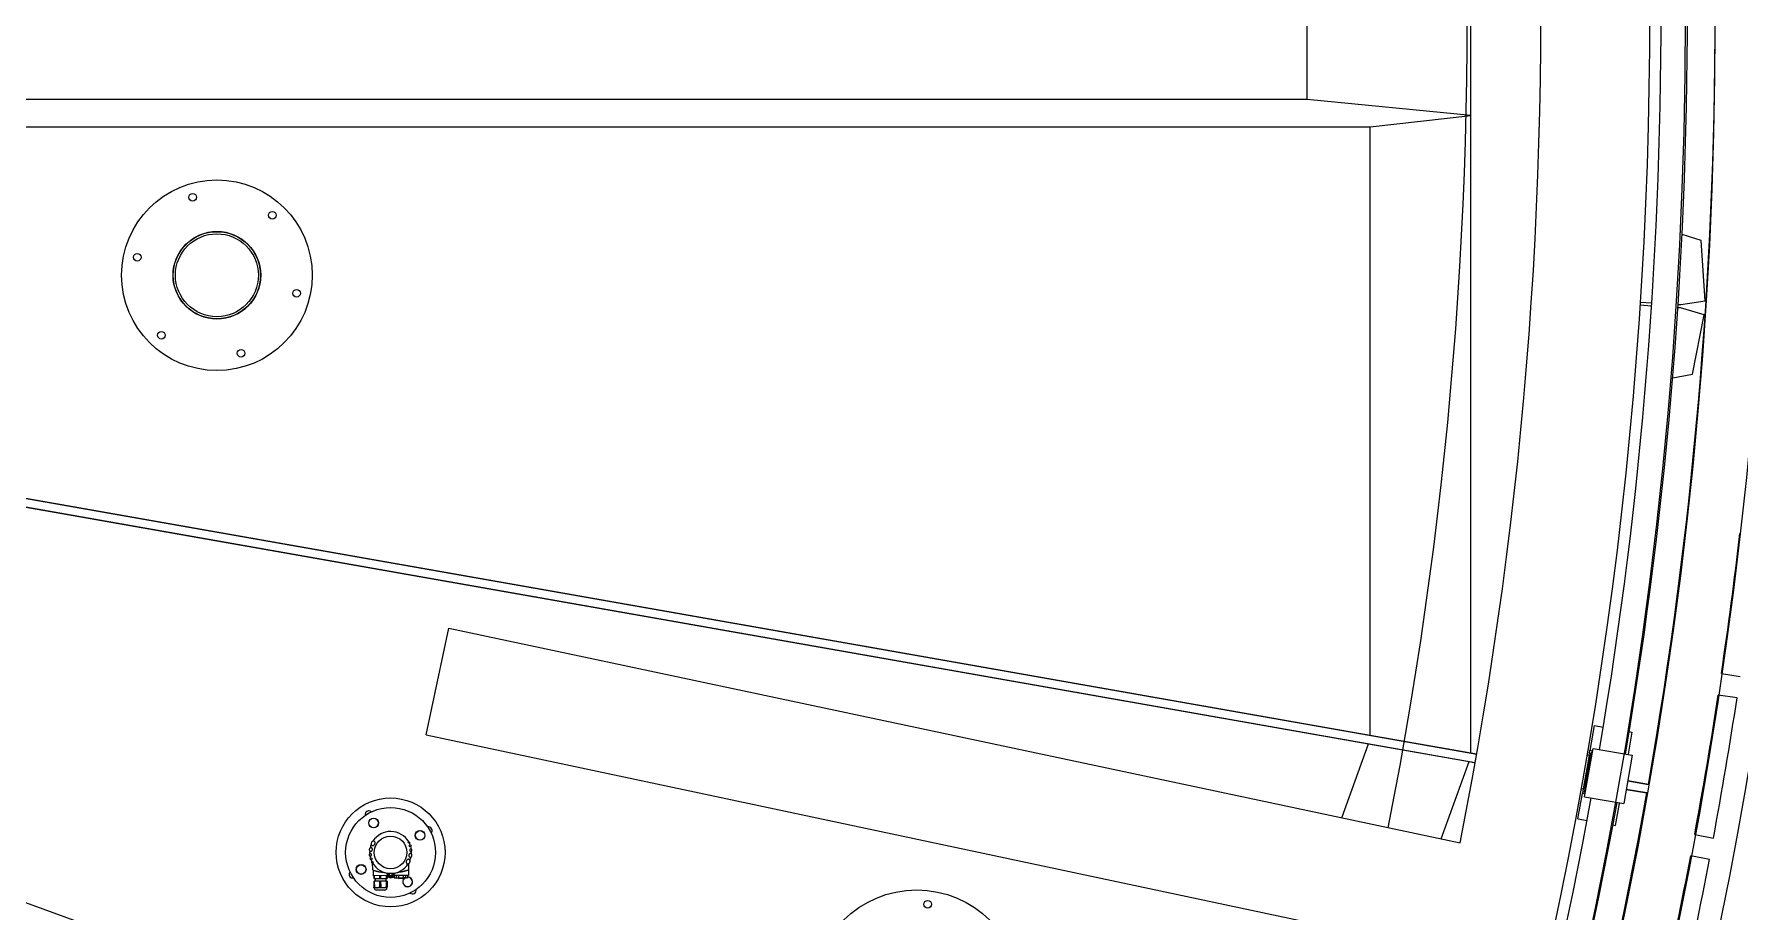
# Model space of a CAD drawing. Header units: millimetres. Extents: x 0 to 59400, y 0 to 42000.
# Drawn here: x 54648 to 57780, y 29665 to 31276 of the extents above; entities that cross this region are included whole.
import ezdxf

# ---------------------------------------------------------------- set-up
doc = ezdxf.new("R2010")
doc.units = ezdxf.units.MM
doc.header["$LTSCALE"] = 100
doc.layers.add('Sketch Geometry', color=7, linetype='Continuous', lineweight=18)
doc.layers.add('Visible', color=7, linetype='Continuous', lineweight=25)

msp = doc.modelspace()

# ---------------------------------------------------------------- linework, layer by layer
at = {"layer": 'Sketch Geometry'}
msp.add_circle((49584.05, 31306.07), 8095.14, dxfattribs=at)
at = {"layer": 'Visible', "color": 9, "true_color": 0xc0c0c0}
for p, q in [((57285.39, 31127.23), (57285.39, 31484.92)), ((56985.39, 31156.07), (56985.39, 31456.07)), ((57293.71, 29938.53), (50007.94, 31223.21)), ((50010.72, 31238.97), (57296.48, 29954.29)), ((56985.39, 31156.07), (50480.82, 31156.07)), ((57285.39, 31127.23), (56985.39, 31156.07)), ((57100.79, 29988.79), (50764.38, 31106.07)), ((50764.38, 31106.07), (57100.79, 31106.07)), ((57100.79, 31106.07), (57285.39, 31127.23)), ((57100.79, 29988.79), (57100.79, 31106.07)), ((57285.39, 29956.24), (57285.39, 31127.23)), ((50761.6, 31090.32), (57098.01, 29973.04)), ((56715.88, 28923.14), (50761.6, 31090.32)), ((57708.41, 30897.47), (57673.45, 30908.76)), ((57715.68, 30786.76), (57708.41, 30897.47)), ((57597.1, 30784.5), (57617.9, 30783.13)), ((57671.05, 30779.66), (57715.68, 30786.76)), ((57617.51, 30777.15), (57596.71, 30778.51)), ((57670.65, 30773.67), (57665.71, 30773.99)), ((57666.1, 30779.98), (57671.05, 30779.66)), ((57713.98, 30760.81), (57670.65, 30773.67)), ((57692.34, 30651.99), (57713.98, 30760.81)), ((57656.21, 30645.35), (57692.34, 30651.99)), ((57048.62, 29837.33), (57098.01, 29973.04)), ((57098.01, 29973.04), (57282.61, 29940.49)), ((57285.39, 29956.24), (57100.79, 29988.79)), ((57230.97, 29798.61), (57282.61, 29940.49)), ((57282.61, 29940.49), (57293.71, 29938.53)), ((57296.48, 29954.29), (57285.39, 29956.24)), ((57499.85, 29918.43), (57501.82, 29918.08)), ((57501.82, 29918.08), (57499.85, 29918.43)), ((57499.06, 29902.32), (57497.09, 29902.67)), ((57497.09, 29902.67), (57499.06, 29902.32)), ((57608.84, 29882.96), (57570.95, 29889.65)), ((57570.95, 29889.65), (57608.84, 29882.96)), ((57573.71, 29905.41), (57611.62, 29898.72)), ((57611.62, 29898.72), (57573.71, 29905.41))]:
    msp.add_line(p, q, dxfattribs=at)
at = {"layer": 'Visible'}
for p, q in [((55367.56, 29989.84), (55409.11, 30185.48)), ((55409.11, 30185.48), (57266.11, 29791.15)), ((57745.76, 30102.29), (57780.37, 30097.1)), ((57774.44, 30057.54), (57739.83, 30062.73)), ((57512.3, 30007), (57504.2, 29960.71)), ((57512.3, 30007), (57528.93, 30004.09)), ((55367.56, 29989.84), (57224.91, 29595.44)), ((57581.25, 29994.94), (57574.19, 29954.55)), ((57576.51, 29995.77), (57581.25, 29994.94)), ((57502.65, 29951.84), (57491.96, 29890.77)), ((57494.47, 29876.12), (57509.99, 29964.77)), ((57494.92, 29890.25), (57505.6, 29951.33)), ((57499.14, 29952.46), (57499.69, 29952.36)), ((57502.65, 29951.84), (57499.69, 29952.36)), ((57502.65, 29951.84), (57504.2, 29960.71)), ((57509.13, 29959.85), (57504.2, 29960.71)), ((57505.6, 29951.33), (57506.64, 29957.24)), ((57508.61, 29956.89), (57506.64, 29957.24)), ((57509.99, 29964.77), (57581.9, 29952.19)), ((57581.9, 29952.19), (57566.38, 29863.54)), ((57574.01, 29953.57), (57574.19, 29954.55)), ((57482.31, 29835.61), (57490.41, 29881.91)), ((57488.46, 29891.38), (57489.01, 29891.29)), ((57489.01, 29891.29), (57491.96, 29890.77)), ((57491.96, 29890.77), (57490.41, 29881.91)), ((57495.34, 29881.04), (57490.41, 29881.91)), ((57494.92, 29890.25), (57493.88, 29884.34)), ((57495.85, 29884), (57493.88, 29884.34)), ((57494.47, 29876.12), (57566.38, 29863.54)), ((57551.26, 29823.54), (57558.33, 29863.93)), ((57558.33, 29863.93), (57558.5, 29864.91)), ((57482.31, 29835.61), (57498.94, 29832.7)), ((57546.52, 29824.37), (57551.26, 29823.54)), ((57696.67, 29806.72), (57731.07, 29800.28)), ((55269.66, 29741.65), (55269.45, 29754.08)), ((55335.85, 29742.24), (55335.85, 29753.61)), ((57723.7, 29760.96), (57689.3, 29767.41)), ((55270.26, 29741.45), (55270.35, 29731.02)), ((55297.35, 29731.26), (55270.35, 29731.02)), ((55271.5, 29731.03), (55271.55, 29726.03)), ((55271.55, 29726.03), (55272.55, 29726.04)), ((55271.59, 29721.03), (55272.59, 29721.04)), ((55271.59, 29721.03), (55271.69, 29710.28)), ((55272.5, 29731.04), (55272.55, 29726.04)), ((55272.55, 29726.04), (55281.88, 29726.13)), ((55281.93, 29721.13), (55272.59, 29721.04)), ((55272.59, 29721.04), (55272.69, 29710.29)), ((55273.89, 29726.06), (55273.94, 29721.06)), ((55281.84, 29731.13), (55281.88, 29726.13)), ((55281.88, 29726.13), (55284.15, 29726.15)), ((55281.93, 29721.13), (55284.19, 29721.15)), ((55281.93, 29721.13), (55282.02, 29710.38)), ((55284.1, 29731.15), (55284.15, 29726.15)), ((55284.15, 29726.15), (55294.23, 29726.23)), ((55294.27, 29721.23), (55284.19, 29721.15)), ((55284.19, 29721.15), (55284.29, 29710.4)), ((55293.89, 29726.23), (55293.94, 29721.23)), ((55294.19, 29731.23), (55294.23, 29726.23)), ((55294.23, 29726.23), (55295.49, 29726.25)), ((55294.27, 29721.23), (55295.54, 29721.25)), ((55294.27, 29721.23), (55294.37, 29710.49)), ((55295.04, 29735.24), (55295.03, 29736.06)), ((55295.04, 29735.24), (55296.63, 29735.26)), ((55295.45, 29731.25), (55295.49, 29726.25)), ((55295.49, 29726.25), (55296.24, 29726.25)), ((55295.54, 29721.25), (55295.63, 29710.5)), ((55296.29, 29721.25), (55295.54, 29721.25)), ((55296.2, 29731.25), (55296.24, 29726.25)), ((55296.29, 29721.25), (55296.38, 29710.5)), ((55296.62, 29735.79), (55296.63, 29735.26)), ((55309, 29735.37), (55296.63, 29735.26)), ((55296.85, 29731.71), (55296.81, 29735.26)), ((55296.88, 29731.71), (55296.85, 29735.26)), ((55296.88, 29731.71), (55296.85, 29731.71)), ((55297.35, 29731.64), (55297.35, 29731.26)), ((55298.16, 29731.27), (55307.54, 29731.35)), ((55298.18, 29728.77), (55298.16, 29731.27)), ((55298.18, 29728.77), (55307.56, 29728.85)), ((55298.25, 29731.27), (55298.25, 29731.54)), ((55299.28, 29731.73), (55299.25, 29735.28)), ((55300.45, 29731.74), (55299.28, 29731.73)), ((55300.45, 29731.74), (55300.42, 29735.29)), ((55305.24, 29731.78), (55305.21, 29735.33)), ((55306.41, 29731.79), (55305.24, 29731.78)), ((55306.41, 29731.79), (55306.38, 29735.34)), ((55307.45, 29731.35), (55307.45, 29731.62)), ((55307.56, 29728.85), (55307.54, 29731.35)), ((55308.35, 29731.74), (55308.35, 29731.36)), ((55335.35, 29731.6), (55308.35, 29731.36)), ((55308.81, 29731.82), (55308.78, 29735.36)), ((55308.85, 29731.82), (55308.81, 29735.36)), ((55308.85, 29731.82), (55308.81, 29731.82)), ((55309, 29735.37), (55309, 29735.89)), ((55309, 29735.37), (55310.59, 29735.38)), ((55309.23, 29727.37), (55309.2, 29731.37)), ((55309.23, 29727.37), (55309.49, 29727.37)), ((55316.89, 29726.23), (55309.23, 29727.37)), ((55309.49, 29727.37), (55309.46, 29731.37)), ((55310.59, 29736.2), (55310.59, 29735.38)), ((55313.49, 29727.4), (55313.46, 29731.4)), ((55313.49, 29727.4), (55317.88, 29727.44)), ((55316.89, 29726.23), (55326.89, 29726.32)), ((55317.88, 29727.44), (55317.85, 29731.44)), ((55325.89, 29727.51), (55325.85, 29731.51)), ((55325.89, 29727.51), (55330.27, 29727.55)), ((55326.89, 29726.32), (55334.53, 29727.59)), ((55330.27, 29727.55), (55330.24, 29731.55)), ((55334.28, 29727.59), (55334.24, 29731.59)), ((55334.28, 29727.59), (55334.53, 29727.59)), ((55334.53, 29727.59), (55334.5, 29731.59)), ((55335.26, 29742.03), (55335.35, 29731.6)), ((55271.69, 29710.28), (55272.69, 29710.29)), ((55272.55, 29708.54), (55272.02, 29709.06)), ((55295.55, 29708.75), (55272.55, 29708.54)), ((55291.58, 29704.71), (55276.58, 29704.58)), ((55282.02, 29710.38), (55284.29, 29710.4)), ((55294.37, 29710.49), (55295.63, 29710.5)), ((55295.55, 29708.75), (55296.07, 29709.28))]:
    msp.add_line(p, q, dxfattribs=at)
for centre, radius in [((49584.05, 31306.07), 8250), ((54983.57, 30833.68), 175), ((54939.07, 30976.92), 7), ((55085.37, 30943.84), 7), ((54983.57, 30833.68), 80.5), ((54983.57, 30833.68), 80), ((54983.57, 30833.68), 76.1), ((54837.27, 30866.76), 7), ((55129.88, 30800.6), 7), ((54881.77, 30723.51), 7), ((55028.08, 30690.43), 7), ((55302.47, 29773.83), 100), ((55302.47, 29773.83), 82.5), ((55271.22, 29827.96), 9), ((55271.22, 29827.96), 8.75), ((55356.6, 29805.08), 9), ((55356.6, 29805.08), 8.75), ((55302.47, 29773.81), 30), ((55336.03, 29792.03), 1.31), ((55338.21, 29785.77), 1.82), ((55248.35, 29742.58), 9), ((55248.35, 29742.58), 8.75), ((55266.74, 29761.85), 1.82), ((55268.92, 29755.59), 1.31), ((56268.4, 29515.01), 190), ((56288.49, 29678.78), 7)]:
    msp.add_circle(centre, radius, dxfattribs=at)
at = {"layer": 'Visible', "color": 9, "true_color": 0xc0c0c0}
for radius, start, end in [(8420, 322.893014, 246.750813), (8326.9, 335.718532, 246.329235), (7695, 348.858849, 43.283366), (8150, 350.056241, 9.943759), (8150, 330.056241, 349.943759)]:
    msp.add_arc((49584.05, 31306.07), radius, start, end, dxfattribs=at)
at = {"layer": 'Visible'}
for centre, radius, start, end in [((49584.05, 31306.07), 8150, 274.709403, 273.296967), ((49584.05, 31306.07), 8030, 274.017858, 44.209996), ((49584.05, 31306.07), 7830, 348.844238, 43.39969), ((49584.05, 31306.07), 8050.85, 350.394369, 0.4124), ((49584.05, 31306.07), 8099.15, 350.392459, 0.41431), ((49584.05, 31306.07), 8250, 351.609836, 353.412963), ((49584.05, 31306.07), 8250, 349.528911, 351.332038), ((49584.05, 31306.07), 8285, 349.528324, 351.332625), ((55262.47, 29843.11), 7, 48.60084, 191.39916), ((49584.05, 31306.07), 8050.85, 339.735828, 349.753859), ((49584.05, 31306.07), 8099.15, 339.733918, 349.755769), ((55371.76, 29813.83), 7, 318.60084, 101.39916), ((55302.47, 29773.81), 38.47, 157.52415, 167.52173), ((55302.47, 29773.81), 38.47, 30.41135, 147.48785), ((55302.47, 29773.81), 38.47, 20.96709, 26.60065), ((55336.11, 29792.08), 1.21, 25.0364, 31.97569), ((55302.47, 29773.81), 38.47, 9.54736, 16.04491), ((55338.3, 29785.8), 1.72, 15.07294, 21.93906), ((55265.72, 29769.62), 2.51, 183.10268, 189.90933), ((55267.21, 29779.08), 3.86, 168.12939, 174.88465), ((55302.47, 29773.81), 38.47, 175.49027, 183.46464), ((55302.47, 29773.81), 38.47, 189.54736, 196.04491), ((55266.65, 29761.82), 1.72, 195.07294, 201.93906), ((55302.47, 29773.81), 38.47, 200.96709, 206.60065), ((55268.83, 29755.54), 1.21, 205.0364, 211.97569), ((55302.47, 29773.81), 38.47, 210.41135, 327.48785), ((55302.47, 29773.81), 38.47, 337.52415, 347.52173), ((55302.47, 29773.81), 38.47, 355.49027, 3.46464), ((55337.74, 29768.54), 3.86, 348.12939, 354.88465), ((55339.23, 29778), 2.51, 3.10268, 9.90933), ((49584.05, 31306.07), 8250, 347.447986, 349.251113), ((49584.05, 31306.07), 8285, 347.447399, 349.2517), ((55233.19, 29733.83), 7, 138.60084, 281.39916), ((55301.92, 29836.31), 100, 259.55322, 264.275), ((55302.5, 29771.31), 40, 261.87907, 279.13293), ((55302.81, 29736.13), 8.7, 237.84619, 303.16581), ((55302.5, 29771.31), 39.62, 267.03618, 273.97582), ((55301.92, 29836.31), 100, 276.737, 281.45878), ((55333.72, 29719.7), 9, 131.21449, 84.89974), ((55333.72, 29719.7), 8.75, 128.46622, 84.73903), ((55276.55, 29708.58), 4, 180.506, 270.506), ((55291.55, 29708.71), 4, 270.506, 0.506), ((55342.47, 29704.55), 7, 228.60084, 11.39916)]:
    msp.add_arc(centre, radius, start, end, dxfattribs=at)
for centre in [(55297.73, 29771.27), (55307.26, 29771.35)]:
    msp.add_ellipse(centre, major_axis=(0.35, -39.62), ratio=0.5, start_param=6.2226255, end_param=6.3437451, dxfattribs=at)
for points, knots in [([(55268.87, 29780.49), (55268.8, 29780.72), (55268.71, 29780.95), (55268.46, 29781.37), (55268.32, 29781.57), (55267.9, 29782.01), (55267.62, 29782.2), (55267.12, 29782.43), (55266.86, 29782.51), (55266.23, 29782.57), (55265.9, 29782.53), (55265.23, 29782.33), (55264.9, 29782.14), (55264.27, 29781.62), (55263.99, 29781.26), (55263.55, 29780.41), (55263.4, 29779.9), (55263.31, 29778.78), (55263.41, 29778.31), (55263.51, 29777.97)], [-1.02918354, -1.02918354, -1.02918354, -1.02918354, -0.99109345, -0.99109345, -0.95291598, -0.95291598, -0.89650154, -0.89650154, -0.85215658, -0.85215658, -0.80310396, -0.80310396, -0.74741836, -0.74741836, -0.68109495, -0.68109495, -0.60482262, -0.60482262, -0.51371144, -0.51371144, -0.51371144, -0.51371144]), ([(55269.93, 29794.45), (55269.55, 29794.3), (55269.2, 29794.1), (55268.56, 29793.6), (55268.26, 29793.31), (55267.55, 29792.42), (55267.2, 29791.75), (55266.81, 29790.42), (55266.76, 29789.84), (55266.81, 29788.92), (55266.91, 29788.47), (55267.24, 29787.71), (55267.45, 29787.42), (55267.91, 29786.92), (55268.19, 29786.72), (55268.82, 29786.44), (55269.19, 29786.36), (55269.86, 29786.35), (55270.29, 29786.37), (55270.82, 29786.58)], [-1.6090311, -1.6090311, -1.6090311, -1.6090311, -1.482703, -1.482703, -1.3561132, -1.3561132, -1.1304218, -1.1304218, -0.9277192, -0.9277192, -0.7363072, -0.7363072, -0.5716999, -0.5716999, -0.3817858, -0.3817858, -0.1705714, -0.1705714, 0, 0, 0, 0]), ([(55270.82, 29786.58), (55271.38, 29786.79), (55271.81, 29787.11), (55272.44, 29787.65), (55272.76, 29788.02), (55273.36, 29788.91), (55273.65, 29789.51), (55273.96, 29790.75), (55274, 29791.32), (55273.92, 29792.17), (55273.84, 29792.64), (55273.44, 29793.42), (55273.23, 29793.71), (55272.7, 29794.22), (55272.43, 29794.36), (55271.93, 29794.59), (55271.56, 29794.66), (55270.9, 29794.68), (55270.46, 29794.65), (55269.93, 29794.45)], [-1.472432, -1.472432, -1.472432, -1.472432, -1.3377055, -1.3377055, -1.1479442, -1.1479442, -0.917166, -0.917166, -0.7189185, -0.7189185, -0.5770011, -0.5770011, -0.4876941, -0.4876941, -0.3821992, -0.3821992, -0.1715089, -0.1715089, 0, 0, 0, 0]), ([(55266.1, 29771.67), (55265.96, 29771.74), (55265.81, 29771.8), (55265.5, 29771.87), (55265.34, 29771.89), (55264.9, 29771.88), (55264.66, 29771.81), (55264.31, 29771.65), (55264.07, 29771.52), (55263.63, 29771.05), (55263.47, 29770.79), (55263.25, 29770.2), (55263.2, 29769.87), (55263.22, 29769.22), (55263.29, 29768.9), (55263.54, 29768.31), (55263.71, 29768.07), (55264.06, 29767.72), (55264.2, 29767.6), (55264.46, 29767.46)], [-2.0208705, -2.0208705, -2.0208705, -2.0208705, -1.8772545, -1.8772545, -1.7333861, -1.7333861, -1.4840345, -1.4840345, -1.2802086, -1.2802086, -1.1063424, -1.1063424, -0.9134867, -0.9134867, -0.7236901, -0.7236901, -0.5382233, -0.5382233, -0.3900342, -0.3900342, -0.3900342, -0.3900342]), ([(55263.51, 29777.97), (55263.53, 29777.9), (55263.55, 29777.83), (55263.71, 29777.43), (55263.88, 29777.12), (55264.39, 29776.51), (55264.69, 29776.31), (55265.18, 29776.06), (55265.47, 29775.95), (55266.14, 29775.88), (55266.47, 29775.92), (55267.15, 29776.13), (55267.47, 29776.3), (55268.1, 29776.82), (55268.38, 29777.18), (55268.83, 29778.02), (55268.97, 29778.52), (55269.07, 29779.52), (55269.02, 29780.02), (55268.87, 29780.49)], [-0.96963496, -0.96963496, -0.96963496, -0.96963496, -0.95160389, -0.95160389, -0.85904006, -0.85904006, -0.74686425, -0.74686425, -0.64482063, -0.64482063, -0.54529794, -0.54529794, -0.43373625, -0.43373625, -0.3009485, -0.3009485, -0.14878153, -0.14878153, 0, 0, 0, 0]), ([(55264.46, 29767.46), (55264.56, 29767.41), (55264.6, 29767.4), (55264.87, 29767.3), (55265.1, 29767.25), (55265.56, 29767.25), (55265.8, 29767.29), (55266.18, 29767.45), (55266.41, 29767.56), (55266.86, 29767.98), (55267.02, 29768.23), (55267.28, 29768.79), (55267.35, 29769.12), (55267.36, 29769.78), (55267.31, 29770.11), (55267.08, 29770.7), (55266.93, 29770.96), (55266.55, 29771.39), (55266.34, 29771.55), (55266.1, 29771.67)], [-0.88809405, -0.88809405, -0.88809405, -0.88809405, -0.85408507, -0.85408507, -0.70432621, -0.70432621, -0.55057287, -0.55057287, -0.45351319, -0.45351319, -0.36719905, -0.36719905, -0.26892999, -0.26892999, -0.1703214, -0.1703214, -0.07964232, -0.07964232, 0, 0, 0, 0]), ([(55334.12, 29761.04), (55333.56, 29760.83), (55333.14, 29760.5), (55332.51, 29759.96), (55332.18, 29759.6), (55331.59, 29758.71), (55331.3, 29758.11), (55330.99, 29756.86), (55330.95, 29756.3), (55331.02, 29755.44), (55331.11, 29754.98), (55331.51, 29754.19), (55331.71, 29753.91), (55332.25, 29753.4), (55332.52, 29753.25), (55333.02, 29753.03), (55333.38, 29752.96), (55334.04, 29752.94), (55334.49, 29752.96), (55335.02, 29753.17)], [-1.472432, -1.472432, -1.472432, -1.472432, -1.3377055, -1.3377055, -1.1479442, -1.1479442, -0.917166, -0.917166, -0.7189185, -0.7189185, -0.5770011, -0.5770011, -0.4876941, -0.4876941, -0.3821992, -0.3821992, -0.1715089, -0.1715089, 0, 0, 0, 0]), ([(55335.02, 29753.17), (55335.4, 29753.31), (55335.75, 29753.52), (55336.39, 29754.02), (55336.68, 29754.31), (55337.4, 29755.19), (55337.75, 29755.87), (55338.14, 29757.2), (55338.19, 29757.78), (55338.14, 29758.7), (55338.04, 29759.14), (55337.71, 29759.91), (55337.5, 29760.2), (55337.03, 29760.7), (55336.76, 29760.89), (55336.12, 29761.18), (55335.76, 29761.26), (55335.09, 29761.27), (55334.65, 29761.24), (55334.12, 29761.04)], [-1.6078877, -1.6078877, -1.6078877, -1.6078877, -1.4817493, -1.4817493, -1.3553528, -1.3553528, -1.1299686, -1.1299686, -0.9275041, -0.9275041, -0.7363385, -0.7363385, -0.5717803, -0.5717803, -0.3818182, -0.3818182, -0.170612, -0.170612, 0, 0, 0, 0]), ([(55341.44, 29769.65), (55341.42, 29769.72), (55341.39, 29769.79), (55341.24, 29770.19), (55341.06, 29770.5), (55340.56, 29771.11), (55340.25, 29771.31), (55339.76, 29771.56), (55339.48, 29771.67), (55338.81, 29771.73), (55338.47, 29771.7), (55337.8, 29771.49), (55337.48, 29771.32), (55336.85, 29770.8), (55336.57, 29770.44), (55336.12, 29769.6), (55335.98, 29769.1), (55335.88, 29768.1), (55335.93, 29767.6), (55336.07, 29767.13)], [-0.9704707, -0.9704707, -0.9704707, -0.9704707, -0.9524176, -0.9524176, -0.85976986, -0.85976986, -0.74750581, -0.74750581, -0.64536478, -0.64536478, -0.54574744, -0.54574744, -0.43407682, -0.43407682, -0.30115872, -0.30115872, -0.14884368, -0.14884368, 0, 0, 0, 0]), ([(55336.07, 29767.13), (55336.15, 29766.9), (55336.24, 29766.67), (55336.48, 29766.25), (55336.63, 29766.05), (55337.05, 29765.61), (55337.32, 29765.42), (55337.83, 29765.19), (55338.09, 29765.11), (55338.72, 29765.05), (55339.05, 29765.09), (55339.72, 29765.29), (55340.05, 29765.47), (55340.67, 29766), (55340.96, 29766.36), (55341.4, 29767.21), (55341.54, 29767.72), (55341.64, 29768.84), (55341.54, 29769.31), (55341.44, 29769.65)], [-1.02918354, -1.02918354, -1.02918354, -1.02918354, -0.99109345, -0.99109345, -0.95291598, -0.95291598, -0.89650154, -0.89650154, -0.85215658, -0.85215658, -0.80310396, -0.80310396, -0.74741836, -0.74741836, -0.68109495, -0.68109495, -0.60482262, -0.60482262, -0.51371144, -0.51371144, -0.51371144, -0.51371144]), ([(55340.49, 29780.16), (55340.39, 29780.2), (55340.35, 29780.22), (55340.08, 29780.32), (55339.85, 29780.37), (55339.38, 29780.37), (55339.15, 29780.33), (55338.77, 29780.17), (55338.54, 29780.06), (55338.09, 29779.64), (55337.92, 29779.39), (55337.67, 29778.83), (55337.6, 29778.5), (55337.59, 29777.84), (55337.64, 29777.51), (55337.86, 29776.92), (55338.02, 29776.66), (55338.4, 29776.23), (55338.61, 29776.07), (55338.85, 29775.95)], [-0.88809405, -0.88809405, -0.88809405, -0.88809405, -0.85408507, -0.85408507, -0.70432621, -0.70432621, -0.55057287, -0.55057287, -0.45351319, -0.45351319, -0.36719905, -0.36719905, -0.26892999, -0.26892999, -0.1703214, -0.1703214, -0.07964232, -0.07964232, 0, 0, 0, 0]), ([(55338.85, 29775.95), (55338.99, 29775.87), (55339.14, 29775.82), (55339.45, 29775.75), (55339.61, 29775.73), (55340.05, 29775.74), (55340.29, 29775.81), (55340.64, 29775.97), (55340.88, 29776.1), (55341.32, 29776.57), (55341.48, 29776.83), (55341.7, 29777.42), (55341.75, 29777.75), (55341.73, 29778.4), (55341.66, 29778.72), (55341.4, 29779.31), (55341.23, 29779.55), (55340.89, 29779.9), (55340.75, 29780.02), (55340.49, 29780.16)], [-2.0208705, -2.0208705, -2.0208705, -2.0208705, -1.8772545, -1.8772545, -1.7333861, -1.7333861, -1.4840345, -1.4840345, -1.2802086, -1.2802086, -1.1063424, -1.1063424, -0.9134867, -0.9134867, -0.7236901, -0.7236901, -0.5382233, -0.5382233, -0.3900342, -0.3900342, -0.3900342, -0.3900342]), ([(55269.66, 29741.65), (55269.66, 29741.65), (55269.66, 29741.65), (55269.66, 29741.65), (55269.66, 29741.65), (55269.67, 29741.65), (55269.67, 29741.65), (55269.68, 29741.65), (55269.69, 29741.64), (55269.7, 29741.64), (55269.71, 29741.64), (55269.72, 29741.64), (55269.72, 29741.63), (55269.73, 29741.63), (55269.74, 29741.63), (55269.75, 29741.62), (55269.77, 29741.62), (55269.79, 29741.61), (55269.81, 29741.6), (55269.84, 29741.59), (55269.86, 29741.59), (55269.89, 29741.58), (55269.92, 29741.57), (55269.95, 29741.55), (55269.99, 29741.54), (55270.03, 29741.53), (55270.07, 29741.52), (55270.11, 29741.5), (55270.15, 29741.49), (55270.19, 29741.47), (55270.24, 29741.46), (55270.29, 29741.44), (55270.34, 29741.43), (55270.39, 29741.41), (55270.44, 29741.39), (55270.5, 29741.37), (55270.56, 29741.35), (55270.61, 29741.33), (55270.67, 29741.31), (55270.74, 29741.29), (55270.8, 29741.27), (55270.87, 29741.25), (55270.94, 29741.23), (55271, 29741.21), (55271.08, 29741.18), (55271.15, 29741.16), (55271.3, 29741.11), (55271.45, 29741.06), (55271.62, 29741.01), (55271.7, 29740.98), (55271.79, 29740.95), (55271.88, 29740.93), (55271.97, 29740.9), (55272.06, 29740.87), (55272.15, 29740.84), (55272.24, 29740.81), (55272.34, 29740.78), (55272.44, 29740.75), (55272.54, 29740.72), (55272.64, 29740.69), (55272.74, 29740.66), (55272.84, 29740.63), (55272.95, 29740.6), (55273.05, 29740.56), (55273.16, 29740.53), (55273.27, 29740.5), (55273.38, 29740.47), (55273.49, 29740.43), (55273.6, 29740.4), (55273.72, 29740.37), (55273.83, 29740.33), (55273.95, 29740.3), (55274.07, 29740.27), (55274.18, 29740.23), (55274.3, 29740.2), (55274.42, 29740.16), (55274.49, 29740.14), (55274.55, 29740.13), (55274.61, 29740.11), (55274.67, 29740.09), (55274.73, 29740.07), (55274.79, 29740.06), (55274.92, 29740.02), (55275.05, 29739.99), (55275.17, 29739.95), (55275.3, 29739.91), (55275.43, 29739.88), (55275.57, 29739.84), (55275.7, 29739.81), (55275.83, 29739.77), (55275.97, 29739.73), (55276.1, 29739.7), (55276.24, 29739.66), (55276.38, 29739.62), (55276.52, 29739.59), (55276.66, 29739.55), (55276.8, 29739.51), (55276.94, 29739.48), (55277.09, 29739.44), (55277.23, 29739.4), (55277.38, 29739.37), (55277.52, 29739.33), (55277.67, 29739.29), (55277.82, 29739.26), (55277.96, 29739.22), (55278.11, 29739.18), (55278.26, 29739.15), (55278.41, 29739.11), (55278.56, 29739.07), (55278.71, 29739.04), (55278.87, 29739), (55279.02, 29738.96), (55279.17, 29738.93), (55279.32, 29738.89), (55279.48, 29738.86), (55279.56, 29738.84), (55279.63, 29738.82), (55279.71, 29738.8), (55279.79, 29738.79), (55279.87, 29738.77), (55279.94, 29738.75), (55280.1, 29738.72), (55280.26, 29738.68), (55280.41, 29738.65), (55280.57, 29738.61), (55280.73, 29738.58), (55280.89, 29738.54), (55281.05, 29738.51), (55281.21, 29738.48), (55281.37, 29738.44), (55281.53, 29738.41), (55281.69, 29738.38), (55281.85, 29738.34), (55282.01, 29738.31), (55282.17, 29738.28), (55282.33, 29738.24), (55282.49, 29738.21), (55282.65, 29738.18), (55282.82, 29738.15), (55282.98, 29738.12), (55283.14, 29738.09), (55283.3, 29738.06), (55283.46, 29738.02), (55283.63, 29737.99), (55283.79, 29737.96)], [9.4479436, 9.4479436, 9.4479436, 9.4479436, 9.4924695, 9.4924695, 9.4924695, 9.9916167, 9.9916167, 9.9916167, 10.4894469, 10.4894469, 10.4894469, 10.7377795, 10.7377795, 10.7377795, 10.9860516, 10.9860516, 10.9860516, 11.4837241, 11.4837241, 11.4837241, 11.9826998, 11.9826998, 11.9826998, 12.4826938, 12.4826938, 12.4826938, 12.983388, 12.983388, 12.983388, 13.4844401, 13.4844401, 13.4844401, 13.9854922, 13.9854922, 13.9854922, 14.4861787, 14.4861787, 14.4861787, 14.9861344, 14.9861344, 14.9861344, 15.4850027, 15.4850027, 15.4850027, 15.9824438, 15.9824438, 15.9824438, 16.977056, 16.977056, 16.977056, 17.4761591, 17.4761591, 17.4761591, 17.9761631, 17.9761631, 17.9761631, 18.4767845, 18.4767845, 18.4767845, 18.9777199, 18.9777199, 18.9777199, 19.4786516, 19.4786516, 19.4786516, 19.9792546, 19.9792546, 19.9792546, 20.4792019, 20.4792019, 20.4792019, 20.9781716, 20.9781716, 20.9781716, 21.4758527, 21.4758527, 21.4758527, 21.7241211, 21.7241211, 21.7241211, 21.9724457, 21.9724457, 21.9724457, 22.470175, 22.470175, 22.470175, 22.9691473, 22.9691473, 22.9691473, 23.4691045, 23.4691045, 23.4691045, 23.9697693, 23.9697693, 23.9697693, 24.4708507, 24.4708507, 24.4708507, 24.9720498, 24.9720498, 24.9720498, 25.4730653, 25.4730653, 25.4730653, 25.9735982, 25.9735982, 25.9735982, 26.4733576, 26.4733576, 26.4733576, 26.9720664, 26.9720664, 26.9720664, 27.4694669, 27.4694669, 27.4694669, 27.7176497, 27.7176497, 27.7176497, 27.96591, 27.96591, 27.96591, 28.4628547, 28.4628547, 28.4628547, 28.9601249, 28.9601249, 28.9601249, 29.4574305, 29.4574305, 29.4574305, 29.9544849, 29.9544849, 29.9544849, 30.4510106, 30.4510106, 30.4510106, 30.9472536, 30.9472536, 30.9472536, 31.443467, 31.443467, 31.443467, 31.939661, 31.939661, 31.939661, 31.939661]), ([(55309.49, 29727.37), (55309.66, 29727.35), (55309.82, 29727.34), (55309.99, 29727.33), (55310.16, 29727.32), (55310.32, 29727.31), (55310.49, 29727.3), (55310.66, 29727.3), (55310.83, 29727.29), (55310.99, 29727.29), (55311.08, 29727.29), (55311.16, 29727.28), (55311.24, 29727.28), (55311.33, 29727.28), (55311.41, 29727.28), (55311.49, 29727.29), (55311.66, 29727.29), (55311.83, 29727.29), (55311.99, 29727.3), (55312.16, 29727.3), (55312.33, 29727.31), (55312.49, 29727.32), (55312.66, 29727.33), (55312.83, 29727.34), (55312.99, 29727.36), (55313.16, 29727.37), (55313.33, 29727.39), (55313.49, 29727.4)], [0, 0, 0, 0, 1.0010743, 1.0010743, 1.0010743, 2.0022602, 2.0022602, 2.0022602, 3.0034647, 3.0034647, 3.0034647, 3.5040486, 3.5040486, 3.5040486, 4.0046088, 4.0046088, 4.0046088, 5.0056388, 5.0056388, 5.0056388, 6.0067057, 6.0067057, 6.0067057, 7.0078599, 7.0078599, 7.0078599, 8.0090487, 8.0090487, 8.0090487, 8.0090487]), ([(55317.88, 29727.44), (55318.21, 29727.43), (55318.55, 29727.42), (55318.88, 29727.41), (55319.22, 29727.4), (55319.55, 29727.39), (55319.88, 29727.39), (55320.22, 29727.38), (55320.55, 29727.38), (55320.88, 29727.37), (55321.05, 29727.37), (55321.22, 29727.37), (55321.38, 29727.37), (55321.55, 29727.37), (55321.72, 29727.38), (55321.88, 29727.38), (55322.22, 29727.38), (55322.55, 29727.39), (55322.89, 29727.39), (55323.22, 29727.4), (55323.55, 29727.41), (55323.89, 29727.42), (55324.22, 29727.43), (55324.55, 29727.45), (55324.89, 29727.46), (55325.22, 29727.48), (55325.55, 29727.49), (55325.89, 29727.51)], [0, 0, 0, 0, 1.0010743, 1.0010743, 1.0010743, 2.0022602, 2.0022602, 2.0022602, 3.0034647, 3.0034647, 3.0034647, 3.5040486, 3.5040486, 3.5040486, 4.0046088, 4.0046088, 4.0046088, 5.0056388, 5.0056388, 5.0056388, 6.0067057, 6.0067057, 6.0067057, 7.0078599, 7.0078599, 7.0078599, 8.0090487, 8.0090487, 8.0090487, 8.0090487]), ([(55321.79, 29738.3), (55322.11, 29738.37), (55322.44, 29738.43), (55322.76, 29738.5), (55322.92, 29738.54), (55323.08, 29738.57), (55323.24, 29738.61), (55323.4, 29738.64), (55323.56, 29738.68), (55323.72, 29738.71), (55323.88, 29738.75), (55324.04, 29738.78), (55324.2, 29738.82), (55324.36, 29738.86), (55324.52, 29738.89), (55324.68, 29738.93), (55324.84, 29738.97), (55325, 29739.01), (55325.15, 29739.04), (55325.31, 29739.08), (55325.47, 29739.12), (55325.63, 29739.16), (55325.78, 29739.2), (55325.94, 29739.23), (55326.09, 29739.27), (55326.25, 29739.31), (55326.4, 29739.35), (55326.55, 29739.39), (55326.71, 29739.43), (55326.86, 29739.47), (55327.01, 29739.5), (55327.16, 29739.54), (55327.31, 29739.58), (55327.46, 29739.62), (55327.61, 29739.66), (55327.75, 29739.7), (55327.9, 29739.74), (55328.05, 29739.78), (55328.19, 29739.82), (55328.33, 29739.86), (55328.48, 29739.9), (55328.62, 29739.94), (55328.76, 29739.97), (55328.83, 29739.99), (55328.9, 29740.01), (55328.97, 29740.03), (55329.03, 29740.05), (55329.1, 29740.07), (55329.17, 29740.09), (55329.31, 29740.13), (55329.44, 29740.17), (55329.58, 29740.21), (55329.71, 29740.25), (55329.85, 29740.28), (55329.98, 29740.32), (55330.11, 29740.36), (55330.24, 29740.4), (55330.37, 29740.44), (55330.5, 29740.48), (55330.62, 29740.51), (55330.75, 29740.55), (55330.87, 29740.59), (55331, 29740.63), (55331.12, 29740.66), (55331.24, 29740.7), (55331.36, 29740.74), (55331.48, 29740.77), (55331.6, 29740.81), (55331.71, 29740.85), (55331.83, 29740.88), (55331.94, 29740.92), (55332.05, 29740.95), (55332.16, 29740.99), (55332.27, 29741.02), (55332.38, 29741.06), (55332.49, 29741.09), (55332.59, 29741.13), (55332.7, 29741.16), (55332.8, 29741.19), (55332.9, 29741.23), (55333, 29741.26), (55333.09, 29741.29), (55333.19, 29741.32), (55333.28, 29741.35), (55333.38, 29741.38), (55333.47, 29741.41), (55333.56, 29741.44), (55333.65, 29741.47), (55333.73, 29741.5), (55333.82, 29741.53), (55333.9, 29741.56), (55333.99, 29741.59), (55334.07, 29741.61), (55334.15, 29741.64), (55334.22, 29741.67), (55334.3, 29741.69), (55334.37, 29741.72), (55334.45, 29741.74), (55334.52, 29741.77), (55334.59, 29741.79), (55334.66, 29741.82), (55334.72, 29741.84), (55334.78, 29741.86), (55334.85, 29741.88), (55334.91, 29741.9), (55334.96, 29741.92), (55335.02, 29741.94), (55335.08, 29741.96), (55335.13, 29741.98), (55335.18, 29742), (55335.23, 29742.02), (55335.28, 29742.03), (55335.32, 29742.05), (55335.37, 29742.07), (55335.41, 29742.08), (55335.45, 29742.09), (55335.49, 29742.11), (55335.52, 29742.12), (55335.56, 29742.13), (55335.59, 29742.14), (55335.62, 29742.16), (55335.65, 29742.17), (55335.68, 29742.18), (55335.7, 29742.18), (55335.72, 29742.19), (55335.75, 29742.2), (55335.76, 29742.21), (55335.78, 29742.21), (55335.8, 29742.22), (55335.81, 29742.22), (55335.82, 29742.23), (55335.83, 29742.23), (55335.84, 29742.23), (55335.84, 29742.24), (55335.85, 29742.24), (55335.85, 29742.24), (55335.85, 29742.24), (55335.85, 29742.24), (55335.85, 29742.24)], [0, 0, 0, 0, 0.9921281, 0.9921281, 0.9921281, 1.4883499, 1.4883499, 1.4883499, 1.9845113, 1.9845113, 1.9845113, 2.481689, 2.481689, 2.481689, 2.9801631, 2.9801631, 2.9801631, 3.4796873, 3.4796873, 3.4796873, 3.9799927, 3.9799927, 3.9799927, 4.4807934, 4.4807934, 4.4807934, 4.9817923, 4.9817923, 4.9817923, 5.482687, 5.482687, 5.482687, 5.9831749, 5.9831749, 5.9831749, 6.4829584, 6.4829584, 6.4829584, 6.9817506, 6.9817506, 6.9817506, 7.4792811, 7.4792811, 7.4792811, 7.7274948, 7.7274948, 7.7274948, 7.975713, 7.975713, 7.975713, 8.4732682, 8.4732682, 8.4732682, 8.9720891, 8.9720891, 8.9720891, 9.4718876, 9.4718876, 9.4718876, 9.9723621, 9.9723621, 9.9723621, 10.4732037, 10.4732037, 10.4732037, 10.9741017, 10.9741017, 10.9741017, 11.4747494, 11.4747494, 11.4747494, 11.9748495, 11.9748495, 11.9748495, 12.4741199, 12.4741199, 12.4741199, 12.9723001, 12.9723001, 12.9723001, 13.4691573, 13.4691573, 13.4691573, 13.9659376, 13.9659376, 13.9659376, 14.4642161, 14.4642161, 14.4642161, 14.9636726, 14.9636726, 14.9636726, 15.4639646, 15.4639646, 15.4639646, 15.9647413, 15.9647413, 15.9647413, 16.4656514, 16.4656514, 16.4656514, 16.9663498, 16.9663498, 16.9663498, 17.4665051, 17.4665051, 17.4665051, 17.9658069, 17.9658069, 17.9658069, 18.4639742, 18.4639742, 18.4639742, 18.9607635, 18.9607635, 18.9607635, 19.4576412, 19.4576412, 19.4576412, 19.9560168, 19.9560168, 19.9560168, 20.4555703, 20.4555703, 20.4555703, 20.9559542, 20.9559542, 20.9559542, 21.456803, 21.456803, 21.456803, 21.9577426, 21.9577426, 21.9577426, 22.4583987, 22.4583987, 22.4583987, 22.4914433, 22.4914433, 22.4914433, 22.4914433]), ([(55330.27, 29727.55), (55330.44, 29727.54), (55330.61, 29727.52), (55330.77, 29727.51), (55330.94, 29727.5), (55331.11, 29727.49), (55331.28, 29727.49), (55331.44, 29727.48), (55331.61, 29727.47), (55331.78, 29727.47), (55331.86, 29727.47), (55331.94, 29727.47), (55332.03, 29727.47), (55332.11, 29727.47), (55332.19, 29727.47), (55332.28, 29727.47), (55332.44, 29727.47), (55332.61, 29727.47), (55332.78, 29727.48), (55332.94, 29727.49), (55333.11, 29727.49), (55333.28, 29727.5), (55333.44, 29727.51), (55333.61, 29727.53), (55333.78, 29727.54), (55333.94, 29727.55), (55334.11, 29727.57), (55334.28, 29727.59)], [0, 0, 0, 0, 1.0010743, 1.0010743, 1.0010743, 2.0022602, 2.0022602, 2.0022602, 3.0034647, 3.0034647, 3.0034647, 3.5040486, 3.5040486, 3.5040486, 4.0046088, 4.0046088, 4.0046088, 5.0056388, 5.0056388, 5.0056388, 6.0067057, 6.0067057, 6.0067057, 7.0078599, 7.0078599, 7.0078599, 8.0090487, 8.0090487, 8.0090487, 8.0090487]), ([(55272.02, 29709.06), (55272.01, 29709.07), (55272, 29709.08), (55272, 29709.09), (55271.99, 29709.1), (55271.98, 29709.11), (55271.97, 29709.12), (55271.97, 29709.14), (55271.96, 29709.15), (55271.95, 29709.17), (55271.94, 29709.19), (55271.93, 29709.21), (55271.93, 29709.23), (55271.92, 29709.25), (55271.91, 29709.27), (55271.9, 29709.3), (55271.89, 29709.32), (55271.88, 29709.35), (55271.88, 29709.38), (55271.87, 29709.4), (55271.86, 29709.43), (55271.85, 29709.46), (55271.84, 29709.49), (55271.84, 29709.53), (55271.83, 29709.56), (55271.82, 29709.59), (55271.81, 29709.63), (55271.8, 29709.66), (55271.8, 29709.7), (55271.79, 29709.73), (55271.78, 29709.77), (55271.77, 29709.81), (55271.76, 29709.85), (55271.76, 29709.89), (55271.75, 29709.93), (55271.74, 29709.97), (55271.73, 29710.02), (55271.72, 29710.1), (55271.7, 29710.19), (55271.69, 29710.28)], [6.5968435, 6.5968435, 6.5968435, 6.5968435, 6.8842727, 6.8842727, 6.8842727, 7.2465314, 7.2465314, 7.2465314, 7.6092127, 7.6092127, 7.6092127, 7.9722147, 7.9722147, 7.9722147, 8.3354112, 8.3354112, 8.3354112, 8.6986548, 8.6986548, 8.6986548, 9.0617795, 9.0617795, 9.0617795, 9.4246031, 9.4246031, 9.4246031, 9.7869295, 9.7869295, 9.7869295, 10.1485503, 10.1485503, 10.1485503, 10.5092498, 10.5092498, 10.5092498, 10.869506, 10.869506, 10.869506, 11.5902831, 11.5902831, 11.5902831, 11.5902831]), ([(55272.69, 29710.29), (55272.87, 29710.2), (55273.06, 29710.11), (55273.25, 29710.03), (55273.43, 29709.94), (55273.63, 29709.86), (55273.82, 29709.79), (55273.91, 29709.75), (55274.01, 29709.71), (55274.11, 29709.68), (55274.2, 29709.64), (55274.3, 29709.61), (55274.4, 29709.58), (55274.49, 29709.55), (55274.59, 29709.51), (55274.69, 29709.49), (55274.79, 29709.46), (55274.88, 29709.43), (55274.98, 29709.4), (55275.08, 29709.37), (55275.18, 29709.35), (55275.28, 29709.33), (55275.38, 29709.3), (55275.48, 29709.28), (55275.58, 29709.26), (55275.68, 29709.24), (55275.77, 29709.22), (55275.87, 29709.21), (55275.97, 29709.19), (55276.07, 29709.17), (55276.17, 29709.16), (55276.27, 29709.15), (55276.37, 29709.14), (55276.47, 29709.13), (55276.57, 29709.12), (55276.67, 29709.11), (55276.77, 29709.1), (55276.87, 29709.09), (55276.97, 29709.09), (55277.07, 29709.09), (55277.17, 29709.08), (55277.27, 29709.08), (55277.37, 29709.08), (55277.47, 29709.09), (55277.57, 29709.09), (55277.67, 29709.09), (55277.77, 29709.1), (55277.87, 29709.1), (55277.97, 29709.11), (55278.07, 29709.12), (55278.17, 29709.13), (55278.27, 29709.14), (55278.37, 29709.15), (55278.47, 29709.17), (55278.57, 29709.18), (55278.67, 29709.2), (55278.77, 29709.21), (55278.87, 29709.23), (55278.97, 29709.25), (55279.06, 29709.27), (55279.16, 29709.29), (55279.26, 29709.32), (55279.36, 29709.34), (55279.46, 29709.37), (55279.56, 29709.39), (55279.66, 29709.42), (55279.75, 29709.45), (55279.85, 29709.47), (55279.95, 29709.5), (55280.05, 29709.54), (55280.14, 29709.57), (55280.24, 29709.6), (55280.33, 29709.63), (55280.43, 29709.67), (55280.53, 29709.7), (55280.62, 29709.74), (55280.72, 29709.78), (55280.81, 29709.81), (55280.91, 29709.85), (55281, 29709.89), (55281.1, 29709.93), (55281.19, 29709.97), (55281.28, 29710.02), (55281.38, 29710.06), (55281.47, 29710.1), (55281.65, 29710.19), (55281.84, 29710.28), (55282.02, 29710.38)], [0, 0, 0, 0, 0.722756, 0.722756, 0.722756, 1.4488451, 1.4488451, 1.4488451, 1.8126027, 1.8126027, 1.8126027, 2.1765769, 2.1765769, 2.1765769, 2.5405935, 2.5405935, 2.5405935, 2.9044961, 2.9044961, 2.9044961, 3.2681481, 3.2681481, 3.2681481, 3.6314347, 3.6314347, 3.6314347, 3.9942656, 3.9942656, 3.9942656, 4.3565779, 4.3565779, 4.3565779, 4.7183393, 4.7183393, 4.7183393, 5.0795528, 5.0795528, 5.0795528, 5.4402607, 5.4402607, 5.4402607, 5.8006056, 5.8006056, 5.8006056, 6.1612868, 6.1612868, 6.1612868, 6.5225106, 6.5225106, 6.5225106, 6.8842727, 6.8842727, 6.8842727, 7.2465314, 7.2465314, 7.2465314, 7.6092127, 7.6092127, 7.6092127, 7.9722147, 7.9722147, 7.9722147, 8.3354112, 8.3354112, 8.3354112, 8.6986548, 8.6986548, 8.6986548, 9.0617795, 9.0617795, 9.0617795, 9.4246031, 9.4246031, 9.4246031, 9.7869295, 9.7869295, 9.7869295, 10.1485503, 10.1485503, 10.1485503, 10.5092498, 10.5092498, 10.5092498, 10.869506, 10.869506, 10.869506, 11.5902831, 11.5902831, 11.5902831, 11.5902831]), ([(55284.29, 29710.4), (55284.49, 29710.3), (55284.69, 29710.22), (55284.89, 29710.13), (55285.09, 29710.05), (55285.3, 29709.97), (55285.51, 29709.89), (55285.61, 29709.85), (55285.71, 29709.82), (55285.82, 29709.78), (55285.92, 29709.75), (55286.03, 29709.71), (55286.13, 29709.68), (55286.24, 29709.65), (55286.34, 29709.62), (55286.45, 29709.59), (55286.55, 29709.56), (55286.66, 29709.53), (55286.77, 29709.51), (55286.87, 29709.48), (55286.98, 29709.45), (55287.08, 29709.43), (55287.19, 29709.41), (55287.3, 29709.39), (55287.41, 29709.37), (55287.51, 29709.35), (55287.62, 29709.33), (55287.73, 29709.31), (55287.83, 29709.29), (55287.94, 29709.28), (55288.05, 29709.26), (55288.16, 29709.25), (55288.27, 29709.24), (55288.37, 29709.23), (55288.48, 29709.22), (55288.59, 29709.21), (55288.7, 29709.21), (55288.8, 29709.2), (55288.91, 29709.2), (55289.02, 29709.19), (55289.13, 29709.19), (55289.24, 29709.19), (55289.34, 29709.19), (55289.45, 29709.19), (55289.56, 29709.19), (55289.67, 29709.2), (55289.77, 29709.2), (55289.88, 29709.21), (55289.99, 29709.22), (55290.1, 29709.23), (55290.21, 29709.24), (55290.31, 29709.25), (55290.42, 29709.26), (55290.53, 29709.27), (55290.64, 29709.29), (55290.74, 29709.3), (55290.85, 29709.32), (55290.96, 29709.34), (55291.07, 29709.36), (55291.17, 29709.38), (55291.28, 29709.4), (55291.39, 29709.42), (55291.49, 29709.45), (55291.6, 29709.47), (55291.71, 29709.5), (55291.81, 29709.53), (55291.92, 29709.55), (55292.02, 29709.58), (55292.13, 29709.61), (55292.23, 29709.64), (55292.34, 29709.67), (55292.44, 29709.71), (55292.55, 29709.74), (55292.65, 29709.78), (55292.75, 29709.81), (55292.86, 29709.85), (55292.96, 29709.88), (55293.06, 29709.92), (55293.16, 29709.96), (55293.27, 29710), (55293.37, 29710.04), (55293.47, 29710.08), (55293.57, 29710.12), (55293.67, 29710.17), (55293.77, 29710.21), (55293.97, 29710.3), (55294.17, 29710.39), (55294.37, 29710.49)], [0, 0, 0, 0, 0.722756, 0.722756, 0.722756, 1.4488451, 1.4488451, 1.4488451, 1.8126027, 1.8126027, 1.8126027, 2.1765769, 2.1765769, 2.1765769, 2.5405935, 2.5405935, 2.5405935, 2.9044961, 2.9044961, 2.9044961, 3.2681481, 3.2681481, 3.2681481, 3.6314347, 3.6314347, 3.6314347, 3.9942656, 3.9942656, 3.9942656, 4.3565779, 4.3565779, 4.3565779, 4.7183393, 4.7183393, 4.7183393, 5.0795528, 5.0795528, 5.0795528, 5.4402607, 5.4402607, 5.4402607, 5.8006056, 5.8006056, 5.8006056, 6.1612868, 6.1612868, 6.1612868, 6.5225106, 6.5225106, 6.5225106, 6.8842727, 6.8842727, 6.8842727, 7.2465314, 7.2465314, 7.2465314, 7.6092127, 7.6092127, 7.6092127, 7.9722147, 7.9722147, 7.9722147, 8.3354112, 8.3354112, 8.3354112, 8.6986548, 8.6986548, 8.6986548, 9.0617795, 9.0617795, 9.0617795, 9.4246031, 9.4246031, 9.4246031, 9.7869295, 9.7869295, 9.7869295, 10.1485503, 10.1485503, 10.1485503, 10.5092498, 10.5092498, 10.5092498, 10.869506, 10.869506, 10.869506, 11.5902831, 11.5902831, 11.5902831, 11.5902831]), ([(55295.63, 29710.5), (55295.65, 29710.4), (55295.66, 29710.31), (55295.68, 29710.23), (55295.69, 29710.14), (55295.71, 29710.06), (55295.73, 29709.98), (55295.73, 29709.94), (55295.74, 29709.91), (55295.75, 29709.87), (55295.76, 29709.83), (55295.77, 29709.8), (55295.77, 29709.77), (55295.78, 29709.73), (55295.79, 29709.7), (55295.8, 29709.67), (55295.81, 29709.64), (55295.82, 29709.61), (55295.82, 29709.59), (55295.83, 29709.56), (55295.84, 29709.53), (55295.85, 29709.51), (55295.86, 29709.48), (55295.86, 29709.46), (55295.87, 29709.44), (55295.88, 29709.42), (55295.89, 29709.4), (55295.9, 29709.38), (55295.9, 29709.36), (55295.91, 29709.35), (55295.92, 29709.33), (55295.93, 29709.32), (55295.94, 29709.31), (55295.95, 29709.3), (55295.95, 29709.29), (55295.96, 29709.28), (55295.97, 29709.27), (55295.98, 29709.26), (55295.99, 29709.26), (55295.99, 29709.25), (55296, 29709.25), (55296.01, 29709.25), (55296.02, 29709.25), (55296.03, 29709.25), (55296.03, 29709.25), (55296.04, 29709.26), (55296.05, 29709.26), (55296.06, 29709.26), (55296.07, 29709.27), (55296.07, 29709.28), (55296.08, 29709.29), (55296.09, 29709.3), (55296.1, 29709.31), (55296.11, 29709.32), (55296.11, 29709.34), (55296.12, 29709.35), (55296.13, 29709.37), (55296.14, 29709.39), (55296.14, 29709.4), (55296.15, 29709.42), (55296.16, 29709.44), (55296.17, 29709.47), (55296.18, 29709.49), (55296.18, 29709.51), (55296.19, 29709.54), (55296.2, 29709.56), (55296.21, 29709.59), (55296.21, 29709.62), (55296.22, 29709.65), (55296.23, 29709.68), (55296.24, 29709.71), (55296.24, 29709.74), (55296.25, 29709.77), (55296.26, 29709.81), (55296.27, 29709.84), (55296.27, 29709.88), (55296.28, 29709.91), (55296.29, 29709.95), (55296.3, 29709.99), (55296.3, 29710.03), (55296.31, 29710.07), (55296.32, 29710.11), (55296.32, 29710.15), (55296.33, 29710.19), (55296.34, 29710.23), (55296.35, 29710.32), (55296.37, 29710.41), (55296.38, 29710.5)], [0, 0, 0, 0, 0.722756, 0.722756, 0.722756, 1.4488451, 1.4488451, 1.4488451, 1.8126027, 1.8126027, 1.8126027, 2.1765769, 2.1765769, 2.1765769, 2.5405935, 2.5405935, 2.5405935, 2.9044961, 2.9044961, 2.9044961, 3.2681481, 3.2681481, 3.2681481, 3.6314347, 3.6314347, 3.6314347, 3.9942656, 3.9942656, 3.9942656, 4.3565779, 4.3565779, 4.3565779, 4.7183393, 4.7183393, 4.7183393, 5.0795528, 5.0795528, 5.0795528, 5.4402607, 5.4402607, 5.4402607, 5.8006056, 5.8006056, 5.8006056, 6.1612868, 6.1612868, 6.1612868, 6.5225106, 6.5225106, 6.5225106, 6.8842727, 6.8842727, 6.8842727, 7.2465314, 7.2465314, 7.2465314, 7.6092127, 7.6092127, 7.6092127, 7.9722147, 7.9722147, 7.9722147, 8.3354112, 8.3354112, 8.3354112, 8.6986548, 8.6986548, 8.6986548, 9.0617795, 9.0617795, 9.0617795, 9.4246031, 9.4246031, 9.4246031, 9.7869295, 9.7869295, 9.7869295, 10.1485503, 10.1485503, 10.1485503, 10.5092498, 10.5092498, 10.5092498, 10.869506, 10.869506, 10.869506, 11.5902831, 11.5902831, 11.5902831, 11.5902831])]:
    msp.add_open_spline(points, degree=3, knots=knots, dxfattribs=at)

doc.saveas('drawing.dxf')
